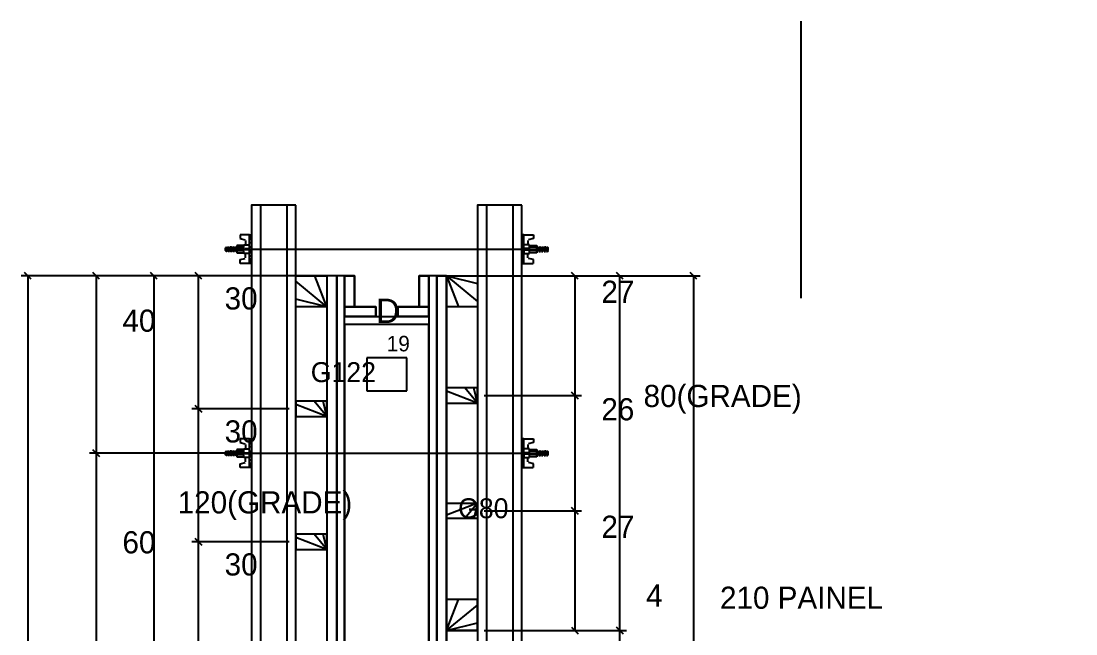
# Model space of a CAD drawing. Header units: metres. Extents: x 2184 to 8074, y 3881 to 5760.
# Drawn here: x 5395.8 to 5871.8, y 5483.7 to 5760.2 of the extents above; entities that cross this region are included whole.
import ezdxf

# ---------------------------------------------------------------- set-up
doc = ezdxf.new("R2010")
doc.units = ezdxf.units.M

msp = doc.modelspace()

# ---------------------------------------------------------------- linework, layer by layer
at = {"layer": 'CHAPA', "color": 1}
for points in [[(5538.24, 5165.24), (5541.84, 5165.24), (5541.84, 5645.24), (5538.24, 5645.24), (5538.24, 5165.24)], [(5579.84, 5645.24), (5579.84, 5225.24), (5583.44, 5225.24), (5583.44, 5645.24), (5579.84, 5645.24)], [(5541.84, 5623.24), (5541.84, 5626.84), (5579.84, 5626.84), (5579.84, 5623.24), (5541.84, 5623.24)]]:
    msp.add_lwpolyline(points, dxfattribs=at)
at = {"layer": 'CONCRETO', "color": 2}
msp.add_lwpolyline([(5871.84, 5187.24), (5871.84, 5225.24), (5579.84, 5225.24), (5579.84, 5623.24), (5541.84, 5623.24), (5541.84, 5187.24), (5871.84, 5187.24)], dxfattribs=at)
at = {"layer": 'COTA'}
for p, q in [((5400.32, 5643.74), (5397.32, 5646.74)), ((5431.16, 5643.74), (5428.16, 5646.74)), ((5457.21, 5643.75), (5454.21, 5646.75)), ((5477.4, 5643.75), (5474.4, 5646.75)), ((5647.28, 5643.76), (5644.28, 5646.76)), ((5667.47, 5643.76), (5664.47, 5646.76)), ((5700.83, 5643.74), (5697.83, 5646.74)), ((5647.28, 5589.76), (5644.28, 5592.76)), ((5644.28, 5592.76), (5647.28, 5589.76)), ((5477.4, 5583.76), (5474.4, 5586.76)), ((5474.4, 5586.76), (5477.4, 5583.76)), ((5428.16, 5566.73), (5431.16, 5563.73)), ((5431.16, 5563.73), (5428.16, 5566.73)), ((5647.28, 5537.76), (5644.28, 5540.76)), ((5644.28, 5540.76), (5647.28, 5537.76)), ((5474.4, 5526.76), (5477.4, 5523.76)), ((5477.4, 5523.76), (5474.4, 5526.76)), ((5644.28, 5486.76), (5647.28, 5483.76)), ((5664.47, 5486.76), (5667.47, 5483.76)), ((5667.47, 5483.76), (5664.47, 5486.76))]:
    msp.add_line(p, q, dxfattribs=at)
at = {"layer": 'COTA', "color": 241}
for p, q in [((5538.84, 5645.24), (5395.82, 5645.24)), ((5398.82, 5645.24), (5398.82, 5165.24)), ((5516.84, 5645.24), (5426.66, 5645.24)), ((5429.66, 5645.24), (5429.66, 5565.23)), ((5516.86, 5645.25), (5452.71, 5645.25)), ((5455.71, 5645.25), (5455.71, 5405.26)), ((5516.84, 5645.25), (5472.9, 5645.25)), ((5475.9, 5585.26), (5475.9, 5645.25)), ((5590.84, 5645.24), (5702.33, 5645.24)), ((5604.84, 5645.26), (5648.78, 5645.26)), ((5604.84, 5645.26), (5668.97, 5645.26)), ((5645.78, 5645.26), (5645.78, 5591.26)), ((5665.97, 5485.26), (5665.97, 5645.26)), ((5699.33, 5645.24), (5699.33, 5225.24)), ((5604.84, 5591.26), (5648.78, 5591.26)), ((5604.84, 5591.26), (5648.78, 5591.26)), ((5645.78, 5591.26), (5645.78, 5539.26)), ((5516.84, 5585.26), (5472.9, 5585.26)), ((5516.84, 5585.26), (5472.9, 5585.26)), ((5475.9, 5525.26), (5475.9, 5585.26)), ((5496.84, 5565.23), (5426.66, 5565.23)), ((5496.84, 5565.23), (5426.66, 5565.23)), ((5429.66, 5565.23), (5429.66, 5445.26)), ((5604.84, 5539.26), (5648.78, 5539.26)), ((5604.84, 5539.26), (5648.78, 5539.26)), ((5645.78, 5539.26), (5645.78, 5485.26)), ((5516.84, 5525.26), (5472.9, 5525.26)), ((5516.84, 5525.26), (5472.9, 5525.26)), ((5475.9, 5465.26), (5475.9, 5525.26)), ((5604.84, 5485.26), (5648.78, 5485.26)), ((5604.84, 5485.26), (5668.97, 5485.26)), ((5604.85, 5485.26), (5668.97, 5485.26)), ((5665.97, 5477.25), (5665.97, 5485.26))]:
    msp.add_line(p, q, dxfattribs=at)
at = {"layer": 'COTA', "color": 180}
for p, q in [((5569.84, 5608.32), (5551.84, 5608.32)), ((5551.84, 5608.32), (5551.84, 5593.32)), ((5569.84, 5593.32), (5569.84, 5608.32)), ((5551.84, 5593.32), (5569.84, 5593.32))]:
    msp.add_line(p, q, dxfattribs=at)
at = {"layer": 'Hachura'}
for p, q in [((5494.68, 5663.77), (5494.68, 5662.09)), ((5498.94, 5663.77), (5494.68, 5663.77)), ((5494.68, 5662.09), (5496.89, 5661.51)), ((5497.13, 5661.2), (5497.13, 5659.25)), ((5498.92, 5663.63), (5499.85, 5663.63)), ((5498.92, 5663.42), (5499.85, 5663.42)), ((5498.92, 5663.09), (5499.85, 5663.09)), ((5498.92, 5662.62), (5499.85, 5662.62)), ((5498.92, 5661.78), (5499.85, 5661.78)), ((5498.92, 5660.35), (5499.84, 5660.35)), ((5498.94, 5650.87), (5498.94, 5663.77)), ((5498.94, 5663.77), (5499.84, 5663.77)), ((5499.84, 5663.77), (5499.84, 5650.88)), ((5499.84, 5662.82), (5499.84, 5655)), ((5621.84, 5663.77), (5621.84, 5650.88)), ((5622.75, 5663.77), (5621.84, 5663.77)), ((5622.76, 5663.63), (5621.84, 5663.63)), ((5622.76, 5663.42), (5621.84, 5663.42)), ((5622.76, 5663.09), (5621.84, 5663.09)), ((5621.84, 5662.82), (5621.84, 5655)), ((5622.76, 5662.62), (5621.84, 5662.62)), ((5622.76, 5661.78), (5621.84, 5661.78)), ((5622.76, 5660.35), (5621.84, 5660.35)), ((5622.75, 5650.87), (5622.75, 5663.77)), ((5622.75, 5663.77), (5627, 5663.77)), ((5624.55, 5661.2), (5624.55, 5659.25)), ((5627, 5662.09), (5624.79, 5661.51)), ((5627, 5663.77), (5627, 5662.09)), ((5488.36, 5658.22), (5488.04, 5657.9)), ((5488.04, 5656.61), (5488.04, 5657.9)), ((5488.36, 5656.29), (5488.04, 5656.61)), ((5488.36, 5657.71), (5488.7, 5658.38)), ((5488.93, 5658.32), (5488.36, 5657.19)), ((5489.01, 5658.22), (5488.36, 5656.93)), ((5488.36, 5657.97), (5488.49, 5658.22)), ((5488.36, 5658.22), (5488.36, 5656.29)), ((5488.69, 5656.29), (5488.36, 5656.29)), ((5488.69, 5656.29), (5489.65, 5658.22)), ((5488.69, 5656.29), (5489.65, 5658.22)), ((5488.78, 5656.22), (5489.86, 5658.38)), ((5489.01, 5658.22), (5489.65, 5658.22)), ((5490.09, 5658.32), (5489.02, 5656.18)), ((5490.17, 5658.22), (5489.2, 5656.29)), ((5489.85, 5656.29), (5489.2, 5656.29)), ((5489.85, 5656.29), (5490.81, 5658.22)), ((5489.94, 5656.22), (5491.02, 5658.38)), ((5490.81, 5658.22), (5490.17, 5658.22)), ((5491.25, 5658.32), (5490.18, 5656.18)), ((5491.33, 5658.22), (5490.36, 5656.29)), ((5490.57, 5656.29), (5490.36, 5656.29)), ((5491.01, 5656.29), (5490.36, 5656.29)), ((5491.01, 5656.29), (5491.97, 5658.22)), ((5491.1, 5656.22), (5492.18, 5658.38)), ((5491.54, 5658.22), (5491.33, 5658.22)), ((5492.41, 5658.32), (5491.34, 5656.18)), ((5492.49, 5658.22), (5491.52, 5656.29)), ((5492.17, 5656.29), (5491.52, 5656.29)), ((5491.54, 5658.22), (5491.97, 5658.22)), ((5492.17, 5656.29), (5493.14, 5658.22)), ((5492.49, 5658.22), (5493.14, 5658.22)), ((5493.14, 5657.45), (5492.5, 5656.18)), ((5493.14, 5657.19), (5492.68, 5656.29)), ((5493.14, 5656.29), (5492.68, 5656.29)), ((5496.36, 5659), (5493.14, 5659)), ((5493.14, 5659), (5493.14, 5655.64)), ((5493.14, 5658.22), (5496.36, 5658.22)), ((5493.14, 5656.68), (5496.36, 5656.68)), ((5493.14, 5655.64), (5496.36, 5655.64)), ((5493.2, 5659), (5493.2, 5655.64)), ((5496.36, 5659.26), (5496.36, 5659)), ((5496.36, 5655.39), (5496.36, 5659.26)), ((5496.36, 5659.26), (5498.94, 5659.26)), ((5496.36, 5659.26), (5496.36, 5659)), ((5498.94, 5655.39), (5496.36, 5655.39)), ((5496.94, 5657.53), (5498.94, 5657.53)), ((5498.94, 5657.01), (5496.94, 5657.01)), ((5497.13, 5653.44), (5497.13, 5655.39)), ((5498.94, 5657.32), (5498.94, 5655.39)), ((5498.94, 5657.32), (5499.84, 5657.32)), ((5498.94, 5656.03), (5498.94, 5656.68)), ((5498.94, 5650.87), (5498.94, 5656.03)), ((5499.26, 5656.36), (5499.05, 5656.36)), ((5499.07, 5658.3), (5499.5, 5658.3)), ((5499.69, 5656.36), (5499.26, 5656.36)), ((5622.75, 5657.32), (5621.84, 5657.32)), ((5621.99, 5656.36), (5622.43, 5656.36)), ((5622.62, 5658.3), (5622.19, 5658.3)), ((5622.43, 5656.36), (5622.64, 5656.36)), ((5625.32, 5659.26), (5622.75, 5659.26)), ((5624.74, 5657.53), (5622.75, 5657.53)), ((5622.75, 5657.32), (5622.75, 5655.39)), ((5622.75, 5657.01), (5624.74, 5657.01)), ((5622.75, 5656.03), (5622.75, 5656.68)), ((5622.75, 5650.87), (5622.75, 5656.03)), ((5622.75, 5655.39), (5625.32, 5655.39)), ((5624.55, 5653.44), (5624.55, 5655.39)), ((5625.32, 5659.26), (5625.32, 5659)), ((5625.32, 5655.39), (5625.32, 5659.26)), ((5625.32, 5659.26), (5625.32, 5659)), ((5625.32, 5659), (5628.55, 5659)), ((5628.55, 5658.23), (5625.32, 5658.23)), ((5628.55, 5656.68), (5625.32, 5656.68)), ((5628.55, 5655.65), (5625.32, 5655.65)), ((5628.48, 5659), (5628.48, 5655.65)), ((5628.55, 5659), (5628.55, 5655.65)), ((5629.52, 5656.29), (5628.55, 5658.23)), ((5629.19, 5658.23), (5628.55, 5658.23)), ((5628.55, 5657.45), (5629.18, 5656.18)), ((5628.55, 5657.19), (5629, 5656.29)), ((5628.55, 5656.29), (5629, 5656.29)), ((5629.19, 5658.23), (5630.16, 5656.29)), ((5629.27, 5658.32), (5630.34, 5656.18)), ((5630.59, 5656.22), (5629.5, 5658.38)), ((5629.52, 5656.29), (5630.16, 5656.29)), ((5630.14, 5658.23), (5629.71, 5658.23)), ((5630.68, 5656.29), (5629.71, 5658.23)), ((5630.14, 5658.23), (5630.36, 5658.23)), ((5630.36, 5658.23), (5631.32, 5656.29)), ((5630.43, 5658.32), (5631.5, 5656.18)), ((5631.75, 5656.22), (5630.66, 5658.38)), ((5630.68, 5656.29), (5631.32, 5656.29)), ((5631.84, 5656.29), (5630.87, 5658.23)), ((5630.87, 5658.23), (5631.52, 5658.23)), ((5631.11, 5656.29), (5631.32, 5656.29)), ((5631.52, 5658.23), (5632.48, 5656.29)), ((5631.6, 5658.32), (5632.67, 5656.18)), ((5632.91, 5656.22), (5631.82, 5658.38)), ((5631.84, 5656.29), (5632.48, 5656.29)), ((5633, 5656.29), (5632.03, 5658.23)), ((5633, 5656.29), (5632.03, 5658.23)), ((5632.68, 5658.23), (5632.03, 5658.23)), ((5632.68, 5658.23), (5633.32, 5656.94)), ((5632.76, 5658.32), (5633.32, 5657.19)), ((5633.32, 5657.71), (5632.98, 5658.38)), ((5633, 5656.29), (5633.32, 5656.29)), ((5633.32, 5657.97), (5633.19, 5658.23)), ((5633.32, 5658.22), (5633.32, 5656.29)), ((5633.32, 5658.22), (5633.64, 5657.9)), ((5633.32, 5656.29), (5633.64, 5656.61)), ((5633.64, 5656.61), (5633.64, 5657.9)), ((5494.68, 5652.55), (5496.89, 5653.13)), ((5494.68, 5650.87), (5494.68, 5652.55)), ((5499.84, 5650.88), (5494.71, 5650.88)), ((5498.92, 5654.28), (5499.85, 5654.28)), ((5498.92, 5652.87), (5499.85, 5652.87)), ((5498.92, 5652.02), (5499.85, 5652.02)), ((5498.92, 5651.56), (5499.85, 5651.56)), ((5498.92, 5651.22), (5499.85, 5651.22)), ((5498.92, 5651.01), (5499.85, 5651.01)), ((5622.76, 5654.28), (5621.84, 5654.28)), ((5622.76, 5652.87), (5621.84, 5652.87)), ((5622.76, 5652.02), (5621.84, 5652.02)), ((5622.76, 5651.56), (5621.84, 5651.56)), ((5622.76, 5651.22), (5621.84, 5651.22)), ((5622.76, 5651.01), (5621.84, 5651.01)), ((5621.84, 5650.88), (5626.98, 5650.88)), ((5627, 5652.55), (5624.79, 5653.13)), ((5627, 5650.87), (5627, 5652.55)), ((5494.67, 5571.68), (5494.67, 5570.01)), ((5498.93, 5571.68), (5494.67, 5571.68)), ((5494.67, 5570.01), (5496.88, 5569.43)), ((5498.91, 5571.55), (5499.84, 5571.55)), ((5498.91, 5571.34), (5499.84, 5571.34)), ((5498.91, 5571), (5499.84, 5571)), ((5498.91, 5570.54), (5499.84, 5570.54)), ((5498.91, 5569.69), (5499.84, 5569.69)), ((5498.93, 5558.79), (5498.93, 5571.68)), ((5498.93, 5571.68), (5499.83, 5571.68)), ((5499.83, 5571.68), (5499.83, 5558.79)), ((5499.83, 5570.73), (5499.83, 5562.92)), ((5622.74, 5571.69), (5621.83, 5571.69)), ((5621.83, 5571.69), (5621.83, 5558.79)), ((5622.75, 5571.55), (5621.83, 5571.55)), ((5622.75, 5571.34), (5621.83, 5571.34)), ((5622.75, 5571), (5621.83, 5571)), ((5621.83, 5570.73), (5621.83, 5562.92)), ((5622.75, 5570.54), (5621.83, 5570.54)), ((5622.75, 5569.69), (5621.83, 5569.69)), ((5622.74, 5558.79), (5622.74, 5571.69)), ((5622.74, 5571.69), (5626.99, 5571.69)), ((5626.99, 5570.01), (5624.78, 5569.43)), ((5626.99, 5571.69), (5626.99, 5570.01)), ((5488.36, 5566.14), (5488.03, 5565.81)), ((5488.03, 5564.52), (5488.03, 5565.81)), ((5488.35, 5565.62), (5488.69, 5566.3)), ((5488.92, 5566.24), (5488.35, 5565.11)), ((5489, 5566.14), (5488.35, 5564.85)), ((5488.35, 5565.88), (5488.48, 5566.14)), ((5488.36, 5566.14), (5488.36, 5564.2)), ((5488.68, 5564.2), (5489.64, 5566.14)), ((5488.68, 5564.2), (5489.64, 5566.14)), ((5488.77, 5564.13), (5489.85, 5566.3)), ((5489, 5566.14), (5489.64, 5566.14)), ((5490.08, 5566.24), (5489.01, 5564.1)), ((5490.16, 5566.14), (5489.19, 5564.2)), ((5489.84, 5564.2), (5490.8, 5566.14)), ((5489.93, 5564.13), (5491.01, 5566.3)), ((5490.8, 5566.14), (5490.16, 5566.14)), ((5491.24, 5566.24), (5490.17, 5564.1)), ((5491.32, 5566.14), (5490.35, 5564.2)), ((5491, 5564.2), (5491.97, 5566.14)), ((5491.09, 5564.13), (5492.17, 5566.3)), ((5491.53, 5566.14), (5491.32, 5566.14)), ((5492.4, 5566.24), (5491.33, 5564.1)), ((5492.48, 5566.14), (5491.51, 5564.2)), ((5491.53, 5566.14), (5491.97, 5566.14)), ((5492.16, 5564.2), (5493.13, 5566.14)), ((5492.48, 5566.14), (5493.13, 5566.14)), ((5493.13, 5565.36), (5492.49, 5564.1)), ((5493.13, 5565.11), (5492.68, 5564.2)), ((5496.35, 5566.91), (5493.13, 5566.91)), ((5493.13, 5566.91), (5493.13, 5563.56)), ((5493.13, 5566.14), (5496.35, 5566.14)), ((5493.19, 5566.91), (5493.19, 5563.56)), ((5496.35, 5563.3), (5496.35, 5567.17)), ((5496.35, 5567.17), (5496.35, 5566.91)), ((5496.35, 5567.17), (5498.93, 5567.17)), ((5496.35, 5567.17), (5496.35, 5566.91)), ((5496.93, 5565.44), (5498.93, 5565.44)), ((5498.93, 5564.92), (5496.93, 5564.92)), ((5497.13, 5569.11), (5497.13, 5567.17)), ((5498.91, 5568.26), (5499.83, 5568.26)), ((5498.93, 5565.24), (5498.93, 5563.3)), ((5498.93, 5565.23), (5499.83, 5565.23)), ((5499.06, 5566.21), (5499.49, 5566.21)), ((5622.75, 5568.26), (5621.83, 5568.26)), ((5622.74, 5565.23), (5621.83, 5565.23)), ((5622.61, 5566.21), (5622.18, 5566.21)), ((5625.32, 5567.17), (5622.74, 5567.17)), ((5624.74, 5565.44), (5622.74, 5565.44)), ((5622.74, 5565.24), (5622.74, 5563.3)), ((5622.74, 5564.92), (5624.74, 5564.92)), ((5624.54, 5569.12), (5624.54, 5567.17)), ((5625.32, 5563.3), (5625.32, 5567.17)), ((5625.32, 5567.17), (5625.32, 5566.91)), ((5625.32, 5567.17), (5625.32, 5566.91)), ((5625.32, 5566.91), (5628.54, 5566.91)), ((5628.54, 5566.14), (5625.32, 5566.14)), ((5628.47, 5566.91), (5628.47, 5563.56)), ((5628.54, 5566.91), (5628.54, 5563.56)), ((5629.51, 5564.2), (5628.54, 5566.14)), ((5629.19, 5566.14), (5628.54, 5566.14)), ((5628.54, 5565.37), (5629.17, 5564.1)), ((5628.54, 5565.11), (5628.99, 5564.2)), ((5629.19, 5566.14), (5630.15, 5564.2)), ((5629.26, 5566.24), (5630.34, 5564.1)), ((5630.58, 5564.13), (5629.49, 5566.3)), ((5630.13, 5566.14), (5629.7, 5566.14)), ((5630.67, 5564.2), (5629.7, 5566.14)), ((5630.13, 5566.14), (5630.35, 5566.14)), ((5630.35, 5566.14), (5631.31, 5564.2)), ((5630.43, 5566.24), (5631.5, 5564.1)), ((5631.74, 5564.13), (5630.65, 5566.3)), ((5630.86, 5566.14), (5631.51, 5566.14)), ((5631.83, 5564.2), (5630.86, 5566.14)), ((5631.51, 5566.14), (5632.47, 5564.2)), ((5631.59, 5566.24), (5632.66, 5564.1)), ((5632.9, 5564.13), (5631.82, 5566.3)), ((5632.67, 5566.14), (5632.02, 5566.14)), ((5632.99, 5564.2), (5632.02, 5566.14)), ((5632.99, 5564.2), (5632.02, 5566.14)), ((5632.67, 5566.14), (5633.31, 5564.85)), ((5632.75, 5566.24), (5633.31, 5565.11)), ((5633.31, 5565.62), (5632.98, 5566.3)), ((5633.31, 5565.88), (5633.18, 5566.14)), ((5633.31, 5566.14), (5633.63, 5565.82)), ((5633.31, 5566.14), (5633.31, 5564.2)), ((5633.63, 5564.53), (5633.63, 5565.82)), ((5488.36, 5564.2), (5488.03, 5564.52)), ((5488.68, 5564.2), (5488.35, 5564.2)), ((5489.84, 5564.2), (5489.19, 5564.2)), ((5491, 5564.2), (5490.35, 5564.2)), ((5490.57, 5564.2), (5490.35, 5564.2)), ((5492.16, 5564.2), (5491.51, 5564.2)), ((5493.13, 5564.2), (5492.68, 5564.2)), ((5493.13, 5564.59), (5496.35, 5564.59)), ((5493.13, 5563.56), (5496.35, 5563.56)), ((5494.67, 5560.46), (5496.88, 5561.04)), ((5494.67, 5558.79), (5494.67, 5560.46)), ((5498.93, 5563.3), (5496.35, 5563.3)), ((5497.13, 5561.36), (5497.13, 5563.3)), ((5498.91, 5562.2), (5499.84, 5562.2)), ((5498.91, 5560.78), (5499.84, 5560.78)), ((5498.93, 5563.95), (5498.93, 5564.59)), ((5498.93, 5558.79), (5498.93, 5563.95)), ((5499.25, 5564.28), (5499.04, 5564.28)), ((5499.68, 5564.28), (5499.25, 5564.28)), ((5622.75, 5562.2), (5621.83, 5562.2)), ((5622.75, 5560.78), (5621.83, 5560.78)), ((5621.98, 5564.28), (5622.42, 5564.28)), ((5622.42, 5564.28), (5622.63, 5564.28)), ((5622.74, 5563.95), (5622.74, 5564.59)), ((5622.74, 5558.79), (5622.74, 5563.95)), ((5622.74, 5563.3), (5625.32, 5563.3)), ((5624.54, 5561.36), (5624.54, 5563.3)), ((5626.99, 5560.46), (5624.78, 5561.05)), ((5628.54, 5564.59), (5625.32, 5564.59)), ((5628.54, 5563.56), (5625.32, 5563.56)), ((5626.99, 5558.79), (5626.99, 5560.46)), ((5628.54, 5564.2), (5628.99, 5564.2)), ((5629.51, 5564.2), (5630.15, 5564.2)), ((5630.67, 5564.2), (5631.31, 5564.2)), ((5631.1, 5564.2), (5631.31, 5564.2)), ((5631.83, 5564.2), (5632.47, 5564.2)), ((5632.99, 5564.2), (5633.31, 5564.2)), ((5633.31, 5564.2), (5633.63, 5564.53)), ((5499.83, 5558.79), (5494.7, 5558.79)), ((5498.91, 5559.94), (5499.84, 5559.94)), ((5498.91, 5559.48), (5499.84, 5559.48)), ((5498.91, 5559.14), (5499.84, 5559.14)), ((5498.91, 5558.93), (5499.84, 5558.93)), ((5622.75, 5559.94), (5621.83, 5559.94)), ((5622.75, 5559.48), (5621.83, 5559.48)), ((5622.75, 5559.14), (5621.83, 5559.14)), ((5622.75, 5558.93), (5621.83, 5558.93)), ((5621.83, 5558.79), (5626.97, 5558.79))]:
    msp.add_line(p, q, dxfattribs=at)
at = {"layer": 'Hachura', "color": 251}
for p, q in [((5489.04, 5657.32), (5628.84, 5657.31)), ((5489.03, 5565.23), (5628.83, 5565.22))]:
    msp.add_line(p, q, dxfattribs=at)
for points in [[(5538.24, 5645.24), (5533.84, 5645.24), (5533.84, 5165.24), (5538.24, 5165.24), (5538.24, 5645.24)], [(5538.24, 5165.24), (5541.84, 5165.24), (5541.84, 5645.24), (5538.24, 5645.24), (5538.24, 5165.24)], [(5541.84, 5631.24), (5546.24, 5631.24), (5546.24, 5645.24), (5541.84, 5645.24), (5541.84, 5631.24)], [(5575.44, 5631.24), (5579.84, 5631.24), (5579.84, 5645.24), (5575.44, 5645.24), (5575.44, 5631.24)], [(5583.44, 5645.24), (5579.84, 5645.24), (5579.84, 5225.24), (5583.44, 5225.24), (5583.44, 5645.24)], [(5587.84, 5645.24), (5583.44, 5645.24), (5583.44, 5225.24), (5587.84, 5225.24), (5587.84, 5645.24)], [(5541.84, 5631.24), (5541.84, 5626.84), (5555.84, 5626.84), (5555.84, 5631.24), (5541.84, 5631.24)], [(5541.84, 5623.24), (5541.84, 5626.84), (5579.84, 5626.84), (5579.84, 5623.24), (5541.84, 5623.24)], [(5565.84, 5631.24), (5565.84, 5626.84), (5579.84, 5626.84), (5579.84, 5631.24), (5565.84, 5631.24)]]:
    msp.add_lwpolyline(points, dxfattribs=at)
at = {"layer": 'Madeira', "color": 126}
for p, q in [((5533.83, 5631.24), (5519.84, 5642.77)), ((5533.83, 5631.24), (5528.42, 5645.24)), ((5533.83, 5631.24), (5519.83, 5634.74)), ((5533.84, 5581.74), (5528.09, 5588.75)), ((5533.84, 5581.74), (5532.1, 5588.75)), ((5533.84, 5581.74), (5519.84, 5587.19)), ((5533.84, 5521.74), (5519.84, 5527.19)), ((5533.84, 5521.74), (5528.09, 5528.75)), ((5533.84, 5521.74), (5532.1, 5528.75))]:
    msp.add_line(p, q, dxfattribs=at)
for points in [[(5533.83, 5631.24), (5519.83, 5631.25), (5519.84, 5645.25), (5533.84, 5645.24), (5533.83, 5631.24)], [(5533.84, 5405.24), (5519.84, 5405.26), (5519.84, 5645.25), (5533.84, 5645.24), (5533.84, 5405.24)], [(5587.84, 5645.24), (5601.84, 5645.24), (5601.84, 5485.24), (5587.84, 5485.24), (5587.84, 5645.24)], [(5533.84, 5581.74), (5533.85, 5588.74), (5519.85, 5588.76), (5519.84, 5581.76), (5533.84, 5581.74)], [(5533.84, 5521.74), (5533.85, 5528.74), (5519.85, 5528.76), (5519.84, 5521.76), (5533.84, 5521.74)]]:
    msp.add_lwpolyline(points, dxfattribs=at)
at = {"layer": 'MEIO_PONT', "color": 93}
for p, q in [((5587.84, 5645.24), (5601.84, 5633.72)), ((5587.84, 5645.24), (5601.84, 5641.75)), ((5587.84, 5645.24), (5593.27, 5631.24)), ((5601.84, 5587.74), (5596.08, 5594.74)), ((5601.84, 5587.74), (5600.1, 5594.74)), ((5601.84, 5587.74), (5587.84, 5593.16)), ((5601.84, 5542.74), (5587.84, 5537.31)), ((5601.84, 5542.74), (5596.08, 5535.74)), ((5601.84, 5542.74), (5600.1, 5535.74)), ((5587.84, 5485.24), (5593.27, 5499.24)), ((5587.84, 5485.24), (5601.84, 5496.75)), ((5587.84, 5485.24), (5601.84, 5488.72))]:
    msp.add_line(p, q, dxfattribs=at)
for points in [[(5587.84, 5645.24), (5601.84, 5645.24), (5601.84, 5631.24), (5587.84, 5631.24), (5587.84, 5645.24)], [(5601.84, 5587.74), (5601.84, 5594.74), (5587.84, 5594.74), (5587.84, 5587.74), (5601.84, 5587.74)], [(5601.84, 5542.74), (5601.84, 5535.74), (5587.84, 5535.74), (5587.84, 5542.74), (5601.84, 5542.74)], [(5587.84, 5485.24), (5601.84, 5485.24), (5601.84, 5499.24), (5587.84, 5499.24), (5587.84, 5485.24)]]:
    msp.add_lwpolyline(points, dxfattribs=at)
at = {"layer": 'Perfil Metálico', "color": 224}
for points in [[(5519.84, 5677.17), (5499.84, 5677.17), (5499.84, 5126.92), (5519.84, 5126.92), (5519.84, 5677.17)], [(5503.84, 5126.92), (5515.84, 5126.92), (5515.84, 5677.17), (5503.84, 5677.17), (5503.84, 5126.92)], [(5621.84, 5677.17), (5601.84, 5677.17), (5601.84, 5233.24), (5621.84, 5233.24), (5621.84, 5677.17)], [(5605.84, 5233.24), (5617.84, 5233.24), (5617.84, 5677.17), (5605.84, 5677.17), (5605.84, 5233.24)]]:
    msp.add_lwpolyline(points, dxfattribs=at)
at = {"layer": 'SARRAFO', "color": 251}
for points in [[(5538.24, 5165.24), (5538.24, 5645.24), (5533.84, 5645.24), (5533.84, 5165.24), (5538.24, 5165.24)], [(5538.24, 5165.24), (5538.24, 5645.24), (5533.84, 5645.24), (5533.84, 5165.24), (5538.24, 5165.24)], [(5546.24, 5645.24), (5546.24, 5631.24), (5541.84, 5631.24), (5541.84, 5645.24), (5546.24, 5645.24)], [(5579.84, 5645.24), (5579.84, 5631.24), (5575.44, 5631.24), (5575.44, 5645.24), (5579.84, 5645.24)], [(5587.84, 5225.24), (5587.84, 5645.24), (5583.44, 5645.24), (5583.44, 5225.24), (5587.84, 5225.24)], [(5587.84, 5225.24), (5583.44, 5225.24), (5583.44, 5645.24), (5587.84, 5645.24), (5587.84, 5225.24)], [(5555.84, 5626.84), (5541.84, 5626.84), (5541.84, 5631.24), (5555.84, 5631.24), (5555.84, 5626.84)], [(5579.84, 5626.84), (5565.84, 5626.84), (5565.84, 5631.24), (5579.84, 5631.24), (5579.84, 5626.84)]]:
    msp.add_lwpolyline(points, dxfattribs=at)
at = {"layer": 'Texto Seção', "color": 252}
msp.add_line((5747.89, 5635.15), (5747.89, 5760.15), dxfattribs=at)

# ---------------------------------------------------------------- texts
at = {"layer": 'COTA', "color": 241}
for s, p in [('27', (5657.71, 5633.06)), ('30', (5487.68, 5630.06)), ('40', (5441.56, 5620.03)), ('80(GRADE)', (5676.75, 5586.06)), ('26', (5657.68, 5580.06)), ('30', (5487.68, 5570.06)), ('120(GRADE)', (5466.49, 5538.06)), ('27', (5657.71, 5527.06)), ('60', (5441.56, 5520.05)), ('30', (5487.68, 5510.06)), ('4', (5677.9, 5496.05)), ('210 PAINEL', (5711.23, 5495.04))]:
    msp.add_text(s, height=10, dxfattribs=at).set_placement(p)
at = {"layer": 'COTA', "color": 1}
msp.add_text('19', height=7, dxfattribs=at).set_placement((5560.84, 5611.18))
at = {"layer": 'TEXTO_GERAL', "color": 7}
msp.add_text('D', height=11, dxfattribs=at).set_placement((5556.04, 5623.95))
at = {"layer": 'TEXTO_GERAL'}
for s, p in [('G122', (5526.54, 5597.3)), ('G80', (5593.04, 5535.89))]:
    msp.add_text(s, height=9, dxfattribs=at).set_placement(p)

doc.saveas('drawing.dxf')
